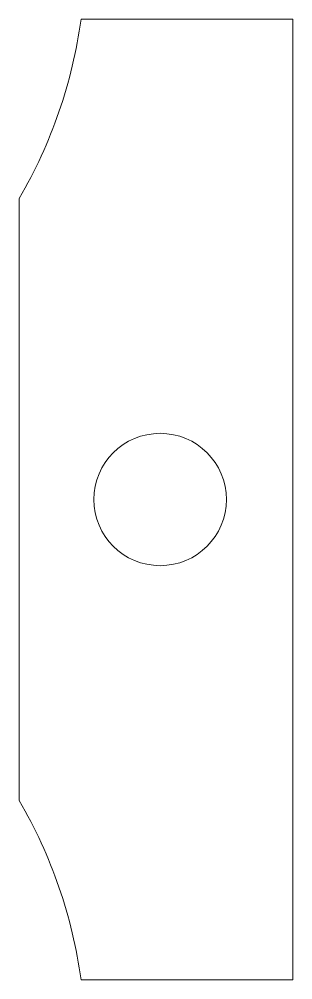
# Model space of a CAD drawing. Header units: millimetres. Extents: x 51 to 84, y -58 to 58.
import ezdxf

# ---------------------------------------------------------------- set-up
doc = ezdxf.new("R2010")
doc.units = ezdxf.units.MM

msp = doc.modelspace()

# ---------------------------------------------------------------- linework, layer by layer
at = {"color": 7, "linetype": 'Continuous', "lineweight": 15}
for p, q in [((84, 58.07), (58.46, 58.07)), ((84, -58.07), (84, 58.07)), ((51, 36.4), (51, -36.4)), ((58.46, -58.07), (84, -58.07))]:
    msp.add_line(p, q, dxfattribs=at)
msp.add_circle((68, 0), 8, dxfattribs=at)
for centre, start, end in [((0, 66.07), 329.815, 352.2071), ((0, -66.07), 7.7929, 30.185)]:
    msp.add_arc(centre, 59, start, end, dxfattribs=at)

doc.saveas('drawing.dxf')
